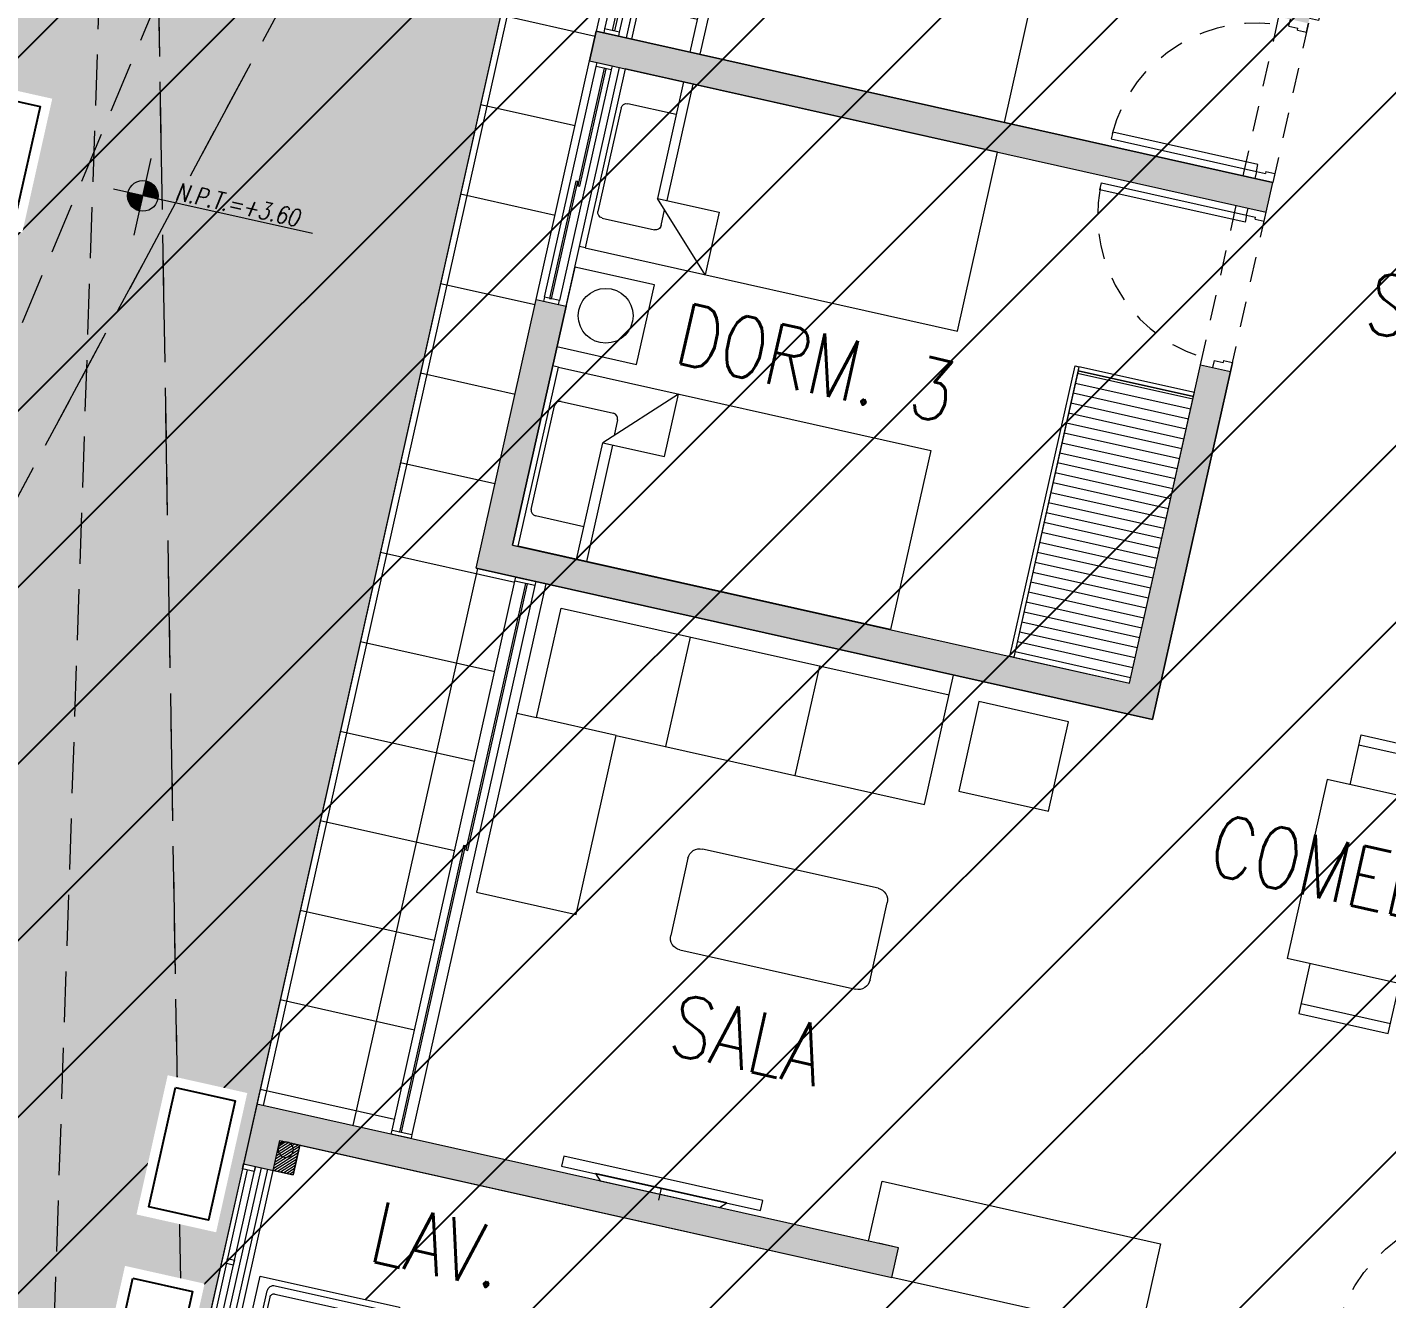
# Model space of a CAD drawing. Header units: inches. Extents: x 0 to 766, y -245 to 236.
# Drawn here: x 204.59 to 211.26, y 109.24 to 115.48 of the extents above; entities that cross this region are included whole.
import ezdxf
from ezdxf.enums import TextEntityAlignment as Align

# ---------------------------------------------------------------- set-up
doc = ezdxf.new("R2010")
doc.units = ezdxf.units.IN
doc.header["$MEASUREMENT"] = 0
doc.set_wipeout_variables(frame=1)
for name, pattern in [('1P$0$HIDDEN', [0.375, 0.25, -0.125]), ('CONTINUO', [0]), ('HIDDEN', [0.375, 0.25, -0.125]), ('TC_P1$0$HIDDEN2', [0.1875, 0.125, -0.0625])]:
    doc.linetypes.add(name, pattern=pattern)
for name, color, linetype, lineweight in [('000 SOS 911 EQUIPOS', 5, 'Continuous', 25), ('1P$0$A-HATCH', 251, 'Continuous', 9), ('1P$0$A-PROYECCIONES', 251, '1P$0$HIDDEN', 9), ('A-PROYECCIONES', 251, 'HIDDEN', 9), ('A-TEXTO-INDICACIONES', 251, 'Continuous', 9), ('DLP_MURO BAJO', 251, 'Continuous', 9), ('DLP_TEXTO AMBIENTE', 251, 'Continuous', 9), ('DLP_VERDE', 251, 'Continuous', 9), ('TC_P1$0$DLP_EQUIPAMIENTO', 251, 'Continuous', 9), ('TC_P1$0$DLP_ESTRUCTURAS', 251, 'Continuous', 9), ('TC_P1$0$DLP_HATCH', 251, 'Continuous', 9), ('TC_P1$0$DLP_MOBILIARIO', 251, 'Continuous', 9), ('TC_P1$0$DLP_MOBILIARIO FIJO', 251, 'Continuous', 9), ('TC_P1$0$DLP_MURO BAJO', 251, 'Continuous', 9), ('TC_P1$0$DLP_MUROS', 251, 'Continuous', 9), ('TC_P1$0$DLP_PROYECCIONES', 251, 'TC_P1$0$HIDDEN2', 9)]:
    doc.layers.add(name, color=color, linetype=linetype, lineweight=lineweight)
doc.styles.add('R100-200', font='romans.shx', dxfattribs={"width": 0.8, "height": 0.3})
doc.styles.add('R80', font='romans.shx', dxfattribs={"width": 0.8, "oblique": 15, "height": 0.1})
doc.styles.add('R80-200', font='romans.shx', dxfattribs={"width": 0.8, "oblique": 10, "height": 0.2})

# ---------------------------------------------------------------- blocks, each defined once
blk = doc.blocks.new('base general')
at = {"layer": 'DLP_VERDE'}
h = blk.add_hatch(dxfattribs=at)
h.set_pattern_fill('AR-SAND', color=251, scale=0.0035, angle=215)
h.set_pattern_definition([(252.5, (0, 0), (0.1028379, -0.13710426), [0, -0.135128, 0, -0.15113, 0, -0.1444625]), (222.5, (0, 0), (0.0150241, -0.29575865), [0, -0.072898, 0, -0.121793, 0, -0.0466725]), (182.5, (0.08957, 0.06272), (-0.22649154, -0.15920515), [0, -0.04445, 0, -0.16002, 0, -0.208915]), (172.5, (0.08957, 0.06272), (-0.1741606, -0.2171998), [0, -0.022225, 0, -0.104902, 0, -0.120015])])
h.paths.add_polyline_path([(-22.3314, 37.5608), (-19.6227, 49.6613), (-16.6953, 49.0061), (-19.4039, 36.9055)])
at = {"layer": 'A-PROYECCIONES', "color": 251}
for p, q in [((-19.4039, 36.9055), (-19.6224, 49.6613)), ((-16.2341, 48.9028, 0), (-22.3314, 37.5608))]:
    blk.add_line(p, q, dxfattribs=at)
at = {"layer": 'DLP_MURO BAJO', "color": 251, "ltscale": 0.5}
blk.add_lwpolyline([(-22.3314, 37.5608), (-19.6227, 49.6613), (-16.6953, 49.0061), (-19.4039, 36.9055)], close=True, dxfattribs=at)
blk = doc.blocks.new('TC_P1$0$EST.P1')
at = {"layer": 'TC_P1$0$DLP_ESTRUCTURAS'}
h = blk.add_hatch(color=8, dxfattribs=at)
h.dxf.hatch_style = 1
h.paths.add_polyline_path([(9.15, 0.06), (9.15, 6.125), (10.65, 6.125), (10.65, 5.375), (10.8, 5.375), (10.8, 6.325), (9, 6.325), (9, 5.45), (7.5, 5.45), (7.5, 5.95), (7.35, 5.95), (7.35, 5.25), (9, 5.25), (9, 0.06)])
h.paths.add_polyline_path([(30.25, 10.125), (28.65, 10.125), (28.65, 13.225), (29.85, 13.225), (29.85, 13.375), (28.5, 13.375), (28.5, 9.975), (30.25, 9.975)])
h.paths.add_polyline_path([(31.05, 13.375), (31.2, 13.375), (31.2, 9.975), (31.05, 9.975)])
h.paths.add_polyline_path([(36.55, 13.85), (36.85, 13.85), (36.85, 13.7), (36.7, 13.7), (36.7, 10.625), (36.55, 10.625)])
h.paths.add_polyline_path([(33.6, 13.225), (33.6, 10.125), (32, 10.125), (32, 9.975), (33.75, 9.975), (33.75, 13.375), (32.4, 13.375), (32.4, 13.225)])
h.paths.add_polyline_path([(42.85, 13.7), (43.45, 13.7), (43.45, 13.85), (42.7, 13.85), (42.7, 10.45), (43.85, 10.45), (43.85, 10.6), (42.85, 10.6)])
h.paths.add_polyline_path([(44.65, 13.85), (44.65, 10.45), (44.8, 10.45), (44.8, 13.85)])
h.paths.add_polyline_path([(45.6, 10.6), (47.2, 10.6), (47.2, 13.7), (46, 13.7), (46, 13.85), (47.35, 13.85), (47.35, 10.45), (45.6, 10.45)])
h.paths.add_polyline_path([(42.85, 0.15), (43.45, 0.15), (43.45, 0), (42.7, 0), (42.7, 3.4), (43.85, 3.4), (43.85, 3.25), (42.85, 3.25)])
h.paths.add_polyline_path([(44.65, 0), (44.65, 3.4), (44.8, 3.4), (44.8, 0)])
h.paths.add_polyline_path([(45.6, 3.25), (47.2, 3.25), (47.2, 0.15), (46, 0.15), (46, 0), (47.35, 0), (47.35, 3.4), (45.6, 3.4)])
h.paths.add_polyline_path([(40, 3.5), (39.85, 3.5), (39.85, 0.15), (39.7, 0.15), (39.7, 0), (40, 0)])
h.paths.add_polyline_path([(30.25, 3.725), (28.65, 3.725), (28.65, 0.625), (29.85, 0.625), (29.85, 0.475), (28.5, 0.475), (28.5, 3.875), (30.25, 3.875)])
h.paths.add_polyline_path([(31.05, 0.475), (31.2, 0.475), (31.2, 3.875), (31.05, 3.875)])
h.paths.add_polyline_path([(36.55, 0), (36.85, 0), (36.85, 0.15), (36.7, 0.15), (36.7, 3.225), (36.55, 3.225)])
h.paths.add_polyline_path([(33.6, 0.625), (33.6, 3.725), (32, 3.725), (32, 3.875), (33.75, 3.875), (33.75, 0.475), (32.4, 0.475), (32.4, 0.625)])
h.paths.add_polyline_path([(23.65, 9.025), (23.65, 10.025), (23.5, 10.025), (23.5, 9.025)], flags=17)
h.paths.add_polyline_path([(17.1, 10.125), (18.7, 10.125), (18.7, 13.225), (17.5, 13.225), (17.5, 13.375), (18.85, 13.375), (18.85, 9.975), (17.1, 9.975)])
h.paths.add_polyline_path([(16.3, 13.375), (16.15, 13.375), (16.15, 9.975), (16.3, 9.975)])
h.paths.add_polyline_path([(10.5, 13.85), (10.5, 13.7), (10.65, 13.7), (10.65, 10.625), (10.8, 10.625), (10.8, 13.85)])
h.paths.add_polyline_path([(21.1, 7.525), (11.7, 7.525), (11.7, 7.675), (15.25, 7.675), (15.25, 9.075), (15.45, 9.075), (15.45, 7.675), (17.85, 7.675), (17.85, 8.925), (16.2, 8.925), (16.2, 9.075), (18, 9.075), (18, 7.675), (21.1, 7.675)])
h.paths.add_polyline_path([(13.75, 13.225), (13.75, 10.125), (15.35, 10.125), (15.35, 9.975), (13.6, 9.975), (13.6, 13.375), (14.95, 13.375), (14.95, 13.225)])
h.paths.add_polyline_path([(9, 8.6), (7.35, 8.6), (7.35, 7.9), (7.5, 7.9), (7.5, 8.4), (9, 8.4), (9, 7.525), (10.8, 7.525), (10.8, 8.475), (10.65, 8.475), (10.65, 7.725), (9.15, 7.725), (9.15, 13.79), (9, 13.79)])
h.paths.add_polyline_path([(4.5, 13.7), (3.9, 13.7), (3.9, 13.85), (4.65, 13.85), (4.65, 10.45), (3.5, 10.45), (3.5, 10.6), (4.5, 10.6)])
h.paths.add_polyline_path([(2.7, 13.85), (2.7, 10.45), (2.55, 10.45), (2.55, 13.85)])
h.paths.add_polyline_path([(1.75, 10.6), (0.15, 10.6), (0.15, 13.7), (1.35, 13.7), (1.35, 13.85), (0, 13.85), (0, 10.45), (1.75, 10.45)])
h.paths.add_polyline_path([(2.7, 0), (2.7, 3.4), (2.55, 3.4), (2.55, 0)])
h.paths.add_polyline_path([(1.75, 3.25), (0.15, 3.25), (0.15, 0.15), (1.35, 0.15), (1.35, 0), (0, 0), (0, 3.4), (1.75, 3.4)])
h.paths.add_polyline_path([(7.35, 3.5), (7.5, 3.5), (7.5, 0.15), (7.65, 0.15), (7.65, 0), (7.35, 0)])
h.paths.add_polyline_path([(17.1, 3.725), (18.7, 3.725), (18.7, 0.625), (17.5, 0.625), (17.5, 0.475), (18.85, 0.475), (18.85, 3.875), (17.1, 3.875)])
h.paths.add_polyline_path([(16.3, 0.475), (16.15, 0.475), (16.15, 3.875), (16.3, 3.875)])
h.paths.add_polyline_path([(10.8, 0), (10.5, 0), (10.5, 0.15), (10.65, 0.15), (10.65, 3.225), (10.8, 3.225)])
h.paths.add_polyline_path([(13.75, 0.625), (13.75, 3.725), (15.35, 3.725), (15.35, 3.875), (13.6, 3.875), (13.6, 0.475), (14.95, 0.475), (14.95, 0.625)])
h.paths.add_polyline_path([(38.35, 6.325), (36.55, 6.325), (36.55, 5.375), (36.7, 5.375), (36.7, 6.125), (38.2, 6.125), (38.2, 0.06), (38.35, 0.06), (38.35, 5.25), (40, 5.25), (40, 5.95), (39.85, 5.95), (39.85, 5.45), (38.35, 5.45)])
h.paths.add_polyline_path([(4.65, 0), (4.65, 3.4), (3.5, 3.4), (3.5, 3.25), (4.5, 3.25), (4.5, 0.15), (3.9, 0.15), (3.9, 0)])
h.paths.add_polyline_path([(1.7468, 8.35), (1.6, 8.35), (1.6, 9.55), (3.75, 9.55), (3.75, 9.4), (1.75, 9.4), (1.75, 8.35)], flags=17)
h.paths.add_polyline_path([(1.7468, 5.5), (1.6, 5.5), (1.6, 4.3), (3.75, 4.3), (3.75, 4.45), (1.75, 4.45), (1.75, 5.5)], flags=17)
h.paths.add_polyline_path([(7.5001, 7), (4.65, 7), (4.65, 9.55), (4.5, 9.55), (4.5, 7), (1.75, 7), (1.75, 7.6), (1.6, 7.6), (1.6, 7), (-1.2, 7), (-1.2, 11.05), (-1.35, 11.05), (-1.35, 2.8), (-1.2, 2.8), (-1.2, 6.85), (1.6, 6.85), (1.6, 6.25), (1.75, 6.25), (1.75, 6.85), (4.5, 6.85), (4.5, 4.3), (4.65, 4.3), (4.65, 6.85), (7.5001, 6.85)])
h.paths.add_polyline_path([(25.8, 6.175), (29.35, 6.175), (29.35, 4.775), (31.15, 4.775), (31.15, 4.925), (29.5, 4.925), (29.5, 6.175), (31.9, 6.175), (31.9, 4.775), (32.1, 4.775), (32.1, 6.175), (35.65, 6.175), (35.65, 6.325), (25.65, 6.325), (25.65, 0.475), (26.5, 0.475), (26.5, 0.625), (25.8, 0.625), (25.8, 4.775), (27.65, 4.775), (27.65, 4.925), (25.8, 4.925)])
h.paths.add_polyline_path([(22.7, 1.025), (25.35, 1.025), (25.35, 3.675), (23, 3.675), (23, 4.225), (22.7, 4.225), (22.7, 4.375), (23.15, 4.375), (23.15, 3.825), (25.35, 3.825), (25.35, 6.325), (25.5, 6.325), (25.5, 0.875), (22.7, 0.875)])
h.paths.add_polyline_path([(21.7, 0.475), (20.85, 0.475), (20.85, 0.625), (21.55, 0.625), (21.55, 4.775), (19.7, 4.775), (19.7, 4.925), (21.55, 4.925), (21.55, 6.175), (18, 6.175), (18, 4.775), (16.2, 4.775), (16.2, 4.925), (17.85, 4.925), (17.85, 6.175), (15.45, 6.175), (15.45, 4.775), (15.25, 4.775), (15.25, 6.175), (11.7, 6.175), (11.7, 6.325), (21.7, 6.325)])
h.paths.add_polyline_path([(7.35, 13.85), (7.35, 10.35), (7.5, 10.35), (7.5, 13.7), (7.65, 13.7), (7.65, 13.85)])
h.paths.add_polyline_path([(21.35, 8.925), (21.55, 8.925), (21.55, 7.525), (23.65, 7.525), (23.65, 8.125), (23.5, 8.125), (23.5, 7.675), (21.7, 7.675), (21.7, 11.375), (23.5, 11.375), (23.5, 10.925), (23.65, 10.925), (23.65, 11.575), (21.7, 11.575), (21.7, 13.375), (20.85, 13.375), (20.85, 13.225), (21.55, 13.225), (21.55, 9.075), (19.3, 9.075), (19.3, 8.925), (21.45, 8.925)])
h.paths.add_polyline_path([(38.35, 13.79), (38.35, 8.6), (40, 8.6), (40, 7.9), (39.85, 7.9), (39.85, 8.4), (38.35, 8.4), (38.35, 7.525), (36.55, 7.525), (36.55, 8.475), (36.7, 8.475), (36.7, 7.725), (38.2, 7.725), (38.2, 13.79)])
h.paths.add_polyline_path([(45.75, 7), (48.55, 7), (48.55, 11.05), (48.7, 11.05), (48.7, 2.8), (48.55, 2.8), (48.55, 6.85), (45.75, 6.85), (45.75, 6.25), (45.6, 6.25), (45.6, 6.85), (42.85, 6.85), (42.85, 4.3), (42.7, 4.3), (42.7, 6.85), (39.8499, 6.85), (39.8499, 7), (42.7, 7), (42.7, 9.55), (42.85, 9.55), (42.85, 7), (45.6, 7), (45.6, 7.6), (45.75, 7.6)])
h.paths.add_polyline_path([(40, 13.85), (39.7, 13.85), (39.7, 13.7), (39.85, 13.7), (39.85, 10.35), (40, 10.35)])
h.paths.add_polyline_path([(45.6032, 8.35), (45.75, 8.35), (45.75, 9.55), (43.6, 9.55), (43.6, 9.4), (45.6, 9.4), (45.6, 8.35)], flags=17)
h.paths.add_polyline_path([(45.6032, 5.5), (45.75, 5.5), (45.75, 4.3), (43.6, 4.3), (43.6, 4.45), (45.6, 4.45), (45.6, 5.5)], flags=17)
h.paths.add_polyline_path([(25.35, 7.525), (25.5, 7.525), (25.5, 11.575), (25.35, 11.575)])
h.paths.add_polyline_path([(25.8, 8.925), (28.05, 8.925), (28.05, 9.075), (25.8, 9.075), (25.8, 13.225), (26.5, 13.225), (26.5, 13.375), (25.65, 13.375), (25.65, 7.525), (25.8, 7.525)])
h.paths.add_polyline_path([(26.25, 7.675), (26.25, 7.525), (35.65, 7.525), (35.65, 7.675), (32.1, 7.675), (32.1, 9.075), (31.9, 9.075), (31.9, 7.675), (29.5, 7.675), (29.5, 8.925), (31.15, 8.925), (31.15, 9.075), (29.35, 9.075), (29.35, 7.675)])
for points in [[(31.05, 0.475), (31.2, 0.475), (31.2, 3.875), (31.05, 3.875)], [(33.6, 0.625), (33.6, 3.725), (32, 3.725), (32, 3.875), (33.75, 3.875), (33.75, 0.475), (32.4, 0.475), (32.4, 0.625)], [(36.55, 0), (36.85, 0), (36.85, 0.15), (36.7, 0.15), (36.7, 3.225), (36.55, 3.225)]]:
    blk.add_lwpolyline(points, close=True)
blk = doc.blocks.new('*U97')
for p, q in [((0.01, 0.855), (0.01, 0.9)), ((0.1, 0.865), (0.1, 0.9)), ((0.055, 0.855), (0.01, 0.855)), ((0.1, 0.865), (0.055, 0.865)), ((0.055, 0.855), (0.055, 0.865)), ((0.055, 0.045), (0.01, 0.045)), ((0.01, 0.045), (0.01, 0)), ((0.055, 0.045), (0.055, 0.035)), ((0.1, 0.035), (0.055, 0.035)), ((0.1, 0.035), (0.1, 0))]:
    blk.add_line(p, q)
blk.add_lwpolyline([(0.93, 0.07), (0.93, 0.035), (0.1, 0.035), (0.1, 0.07)], close=True)
at = {"color": 7, "linetype": 'TC_P1$0$HIDDEN2'}
blk.add_arc((0.0995, 0.0339), 0.8311, 2.23015, 89.96723, dxfattribs=at)
blk = doc.blocks.new('TC_P1$0$SOFA SEC')
for p, q in [((0, 0.65), (0.1, 0.65)), ((0.1, 0.65), (0.1, 0.1)), ((0.5, 0.65), (0.1, 0.65)), ((0.75, 0.65), (0.75, 0.1)), ((1.4, 0.65), (1.4, 0.1)), ((0.1, 0.1), (2.05, 0.1))]:
    blk.add_line(p, q)
blk.add_lwpolyline([(0.5, 1.55), (0.5, 0.65), (2.05, 0.65), (2.05, 0), (0, 0), (0, 1.55)], close=True)
blk = doc.blocks.new('TC_P1$0$MESA CENTRO')
for p, q in [((-0.1937, 0), (0.1937, 0)), ((-0.2537, -0.9421), (-0.2537, -0.06)), ((0.2537, -0.06), (0.2537, -0.9421)), ((0.1937, -1.0021), (-0.1937, -1.0021))]:
    blk.add_line(p, q)
for centre, start, end in [((-0.1937, -0.06), 90, 180), ((0.1937, -0.06), 0, 90), ((-0.1937, -0.9421), 180, 270), ((0.1937, -0.9421), 270, 0)]:
    blk.add_arc(centre, 0.06, start, end)
blk = doc.blocks.new('TC_P1$0$A$C72FD42DB')
for p, q in [((0.3255, 1.4, 0), (1.2255, 1.4, 0)), ((0.3255, 0), (0.3255, 1.4, 0)), ((1.2255, 0), (1.2255, 1.4, 0)), ((0.3255, 0), (1.2255, 0))]:
    blk.add_line(p, q)
for points in [[(0.3255, 1.285), (0.0755, 1.285), (0.0755, 0.835), (0.3255, 0.835)], [(0.1255, 1.285), (0.1255, 0.835)], [(1.2255, 1.285), (1.4755, 1.285), (1.4755, 0.835), (1.2255, 0.835)], [(1.4255, 1.285), (1.4255, 0.835)], [(0.3255, 0.125), (0.0755, 0.125), (0.0755, 0.575), (0.3255, 0.575)], [(0.1255, 0.125), (0.1255, 0.575)], [(1.2255, 0.125), (1.4755, 0.125), (1.4755, 0.575), (1.2255, 0.575)], [(1.4255, 0.125), (1.4255, 0.575)]]:
    blk.add_lwpolyline(points)
blk = doc.blocks.new('TC_P1$0$A$C4BFA03A9')
for points in [[(0.06, -0.5), (0.11, -0.5), (0.11, 0.5), (0.06, 0.5)], [(0.03, -0.3), (0.06, -0.33), (0.06, 0.33), (0.03, 0.3)]]:
    blk.add_lwpolyline(points, close=True)
at = {"layer": 'TC_P1$0$DLP_PROYECCIONES', "ltscale": 0.15}
blk.add_line((0.06, 0), (0, 0), dxfattribs=at)
blk = doc.blocks.new('TC_P1$0$1 PLAZA')
for p, q in [((-0.2592, -0.0513), (0.2619, -0.0513)), ((-0.2859, -0.3221), (-0.2859, -0.0781)), ((0.2887, -0.0781), (0.2887, -0.3415)), ((-0.45, -0.3221), (0.1356, -0.3221)), ((0.45, -0.6318), (0.1356, -0.3221)), ((0.1356, -0.3221), (0.1356, -0.6318)), ((0.1356, -0.371), (-0.45, -0.371)), ((0.2619, -0.3683), (0.1825, -0.3683)), ((0.1356, -0.6318), (0.45, -0.6318))]:
    blk.add_line(p, q)
at = {"extrusion": (4.49068e-08, -3.60286e-08, 1), "elevation": 0}
blk.add_lwpolyline([(-0.45, -0.0287), (0.45, -0.0287), (0.45, 0), (-0.45, 0)], close=True, dxfattribs=at)
blk.add_lwpolyline([(-0.45, -1.9), (-0.45, -0.0287), (0.45, -0.0287), (0.45, -1.9)], close=True)
for centre, start, end in [((-0.2592, -0.0781), 90, 180), ((0.2619, -0.0781), 0, 90), ((0.2619, -0.3415), 270, 0)]:
    blk.add_arc(centre, 0.0267, start, end)
blk = doc.blocks.new('TC_P1$0$VELADOR')
blk.add_lwpolyline([(0, 0.4), (0, 0), (0.4, 0), (0.4, 0.4)], close=True)
blk.add_circle((0.2, 0.2), 0.1344)
blk = doc.blocks.new('*U96')
for p, q in [((0.01, 0.755), (0.01, 0.8)), ((0.055, 0.755), (0.01, 0.755)), ((0.1, 0.765), (0.055, 0.765)), ((0.055, 0.755), (0.055, 0.765)), ((0.1, 0.765), (0.1, 0.8)), ((0.055, 0.045), (0.01, 0.045)), ((0.01, 0.045), (0.01, 0)), ((0.055, 0.045), (0.055, 0.035)), ((0.1, 0.035), (0.055, 0.035)), ((0.1, 0.035), (0.1, 0))]:
    blk.add_line(p, q)
blk.add_lwpolyline([(0.83, 0.07), (0.83, 0.035), (0.1, 0.035), (0.1, 0.07)], close=True)
at = {"color": 7, "linetype": 'TC_P1$0$HIDDEN2'}
blk.add_arc((0.0996, 0.034), 0.731, 2.23015, 89.96723, dxfattribs=at)
blk = doc.blocks.new('TC_P1$0$VP.120')
at = {"layer": 'TC_P1$0$DLP_MOBILIARIO FIJO', "color": 251}
for p, q in [((0.02, -0.0375), (1.18, -0.0375)), ((1.18, -0.1125), (0.02, -0.1125))]:
    blk.add_line(p, q, dxfattribs=at)
at = {"layer": 'TC_P1$0$DLP_MOBILIARIO FIJO', "color": 6}
for points in [[(0, -0.1125), (0.02, -0.1125), (0.02, -0.0375), (0, -0.0375)], [(1.2, -0.1125), (1.18, -0.1125), (1.18, -0.0375), (1.2, -0.0375)]]:
    blk.add_lwpolyline(points, close=True, dxfattribs=at)
at = {"layer": 'TC_P1$0$DLP_MOBILIARIO FIJO', "elevation": 0}
for points in [[(0.61, -0.0625), (0.02, -0.0625), (0.02, -0.0725), (0.61, -0.0725)], [(0.59, -0.0875), (1.18, -0.0875), (1.18, -0.0775), (0.59, -0.0775)]]:
    blk.add_lwpolyline(points, close=True, dxfattribs=at)
at = {"layer": 'TC_P1$0$DLP_MURO BAJO'}
for p, q in [((0, 0), (1.2, 0)), ((0, -0.15), (1.2, -0.15))]:
    blk.add_line(p, q, dxfattribs=at)
blk = doc.blocks.new('TC_P1$0$LAV-SEC')
blk.add_wipeout([(-0.35, 0), (-0.35, -0.73), (0.35, -0.73), (0.35, 0)])
blk.add_line((0.35, -0.13), (-0.35, -0.13))
blk.add_lwpolyline([(0.35, 0), (-0.35, 0), (-0.35, -0.73), (0.35, -0.73)], close=True)
at = {"color": 251}
for points in [[(0.27, -0.02), (-0.27, -0.02, 0.414214), (-0.28, -0.03), (-0.28, -0.09, 0.414214), (-0.27, -0.1), (0.27, -0.1, 0.414214), (0.28, -0.09), (0.28, -0.03, 0.414214)], [(0.28, -0.24), (-0.28, -0.24), (-0.28, -0.64, 0.414214), (-0.26, -0.66), (0.26, -0.66, 0.414214), (0.28, -0.64)]]:
    blk.add_lwpolyline(points, format="xyb", close=True, dxfattribs=at)
blk.add_lwpolyline([(-0.3, -0.6677, 0.414214), (-0.2677, -0.7), (0.2677, -0.7, 0.414214), (0.3, -0.6677), (0.3, -0.2023, 0.414214), (0.2677, -0.17), (-0.2677, -0.17, 0.414214), (-0.3, -0.2023)], format="xyb", close=True)
blk = doc.blocks.new('TC_P1$0$DPTO 75_1P')
at = {"layer": 'TC_P1$0$DLP_HATCH'}
h = blk.add_hatch(dxfattribs=at)
h.set_pattern_fill('ANSI31', color=256, scale=0.0035, angle=180)
h.set_pattern_definition([(225, (-12.150002, 0.675042), (0.007857724, -0.007857724), [])])
h.paths.add_polyline_path([(-0.15, -6.075), (-0.3, -6.075), (-0.3, -6.175), (-0.15, -6.175)])
at = {"layer": 'TC_P1$0$DLP_MOBILIARIO FIJO'}
h = blk.add_hatch(dxfattribs=at)
h.set_pattern_fill('_USER', color=8, scale=0.05, angle=450, pattern_type=0)
h.set_pattern_definition([(90, (10525.552127, 3568.65398), (-0.05, 2e-17), [])])
h.paths.add_polyline_path([(2.95, -2.6), (4.39, -2.6), (4.39, -3.18), (2.95, -3.18)])
at = {"layer": 'TC_P1$0$DLP_EQUIPAMIENTO', "elevation": 0}
blk.add_lwpolyline([(-0.3, -6.205), (-1.65, -6.205), (-1.65, -6.235), (-0.3, -6.235)], close=True, dxfattribs=at)
at = {"layer": 'TC_P1$0$DLP_HATCH', "elevation": 0}
blk.add_lwpolyline([(-0.15, -6.075), (-0.3, -6.075), (-0.3, -6.175), (-0.15, -6.175)], close=True, dxfattribs=at)
at = {"layer": 'TC_P1$0$DLP_MOBILIARIO'}
for p, q in [((-0.325, -6.3, 0), (-1.7125, -6.3, 0)), ((-0.325, -6.325, 0), (-1.7125, -6.325, 0))]:
    blk.add_line(p, q, dxfattribs=at)
at = {"layer": 'TC_P1$0$DLP_MOBILIARIO', "elevation": 0}
for points in [[(2.25, -3.3), (2.25, -2.85), (2.7, -2.85), (2.7, -3.3)], [(-0.7708, -6.265), (-0.7958, -6.265), (-0.7958, -6.3), (-0.7708, -6.3)], [(-0.3, -6.265), (-0.325, -6.265), (-0.325, -6.325), (-0.3, -6.325)]]:
    blk.add_lwpolyline(points, close=True, dxfattribs=at)
at = {"layer": 'TC_P1$0$DLP_MOBILIARIO FIJO', "color": 251}
for p, q in [((2.78, -5.55, 0), (0.02, -5.55, 0)), ((0.02, -5.65, 0), (2.78, -5.65, 0))]:
    blk.add_line(p, q, dxfattribs=at)
at = {"layer": 'TC_P1$0$DLP_MOBILIARIO FIJO', "color": 8, "elevation": 0}
blk.add_lwpolyline([(2.95, -2.6), (4.39, -2.6), (4.39, -3.18), (2.95, -3.18)], close=True, dxfattribs=at)
at = {"layer": 'TC_P1$0$DLP_MOBILIARIO FIJO', "elevation": 0}
for points in [[(4.39, -2.6), (4.41, -2.6), (4.41, -3.18), (4.39, -3.18)], [(4.41, -3.2), (4.41, -3.18), (2.95, -3.18), (2.95, -3.2)], [(1.44, -5.5875), (2.78, -5.5875), (2.78, -5.5975), (1.44, -5.5975)], [(1.46, -5.6125), (0.02, -5.6125), (0.02, -5.6025), (1.46, -5.6025)]]:
    blk.add_lwpolyline(points, close=True, dxfattribs=at)
at = {"layer": 'TC_P1$0$DLP_MOBILIARIO FIJO', "color": 6, "elevation": 0}
for points in [[(0.02, -5.55), (0, -5.55), (0, -5.65), (0.02, -5.65)], [(2.8, -5.55), (2.78, -5.55), (2.78, -5.65), (2.8, -5.65)]]:
    blk.add_lwpolyline(points, close=True, dxfattribs=at)
at = {"layer": 'TC_P1$0$DLP_MURO BAJO'}
for p, q in [((-1.65, -6.175, 0), (-0.3, -6.175, 0)), ((-1.65, -6.265, 0), (-0.3, -6.265, 0))]:
    blk.add_line(p, q, dxfattribs=at)
at = {"layer": 'TC_P1$0$DLP_MURO BAJO', "elevation": 0}
blk.add_lwpolyline([(0, -3.25), (0.3, -3.25), (0.3, -1.85), (-0.15, -1.85), (-0.15, -3.1), (0, -3.1), (0, -3.2)], dxfattribs=at)
at = {"layer": 'TC_P1$0$DLP_MURO BAJO'}
blk.add_circle((-0.1875, -6.1375, 0), 0.0375, dxfattribs=at)
at = {"layer": 'TC_P1$0$DLP_MUROS'}
for p, q in [((2.8, -5.85, 0), (2.8, -2.45, 0)), ((2.8, -2.45, 0), (4.55, -2.45, 0)), ((4.55, -2.6, 0), (4.55, -2.45, 0)), ((5.35, -5.85, 0), (5.35, -2.45, 0)), ((5.35, -2.45, 0), (5.5, -2.45, 0)), ((5.5, -5.85, 0), (5.5, -2.45, 0)), ((2.95, -5.7, 0), (2.95, -2.6, 0)), ((2.95, -2.6, 0), (4.55, -2.6, 0)), ((-0.15, -3.1, 0), (0, -3.1, 0)), ((-0.15, -6.075, 0), (-0.15, -3.1, 0)), ((0, -3.1, 0), (0, -6.325, 0)), ((2.95, -5.7, 0), (4.15, -5.7, 0)), ((4.15, -5.85, 0), (4.15, -5.7, 0)), ((2.8, -5.85, 0), (4.15, -5.85, 0)), ((5.35, -5.85, 0), (5.5, -5.85, 0)), ((-0.3, -6.075, 0), (-0.15, -6.075, 0)), ((-0.3, -6.325, 0), (-0.3, -6.075, 0)), ((0, -6.325, 0), (-0.3, -6.325, 0))]:
    blk.add_line(p, q, dxfattribs=at)
at = {"layer": 'TC_P1$0$DLP_PROYECCIONES'}
for p, q in [((4.55, -2.45, 0), (5.35, -2.45, 0)), ((6.3, -2.45, 0), (5.5, -2.45, 0)), ((4.55, -2.6, 0), (5.35, -2.6, 0)), ((6.3, -2.6, 0), (5.5, -2.6, 0))]:
    blk.add_line(p, q, dxfattribs=at)
at = {"xscale": -1, "rotation": 180}
blk.add_blockref('TC_P1$0$VP.120', (4.15, -5.85, 0), dxfattribs=at)
at = {"rotation": 180}
blk.add_blockref('TC_P1$0$VP.120', (6.7, -5.85, 0), dxfattribs=at)
at = {"layer": 'TC_P1$0$DLP_EQUIPAMIENTO', "rotation": 90}
blk.add_blockref('TC_P1$0$LAV-SEC', (-1.55, -5.775, 0), dxfattribs=at)
at = {"layer": 'TC_P1$0$DLP_MOBILIARIO'}
for name, p, rotation in [('*U97', (0, 0.01, 0), 270), ('TC_P1$0$A$C72FD42DB', (3.0255, -0.15, 0), 180), ('*U96', (5.5, -2.44, 0), 270), ('TC_P1$0$SOFA SEC', (2.8, -5.5, 0), 89.99956714789805), ('TC_P1$0$MESA CENTRO', (1.4447, -3.5229, 0), 359.9999774208889)]:
    blk.add_blockref(name, p, dxfattribs=dict(at, rotation=rotation))
for name, p, xscale, rotation in [('*U97', (6.315, -1.55, 0), -1, 180), ('*U96', (5.35, -2.44, 0), -1.000000000000002, 90), ('TC_P1$0$A$C4BFA03A9', (-0.03, -4.3, 0), -1, 180)]:
    blk.add_blockref(name, p, dxfattribs=dict(at, xscale=xscale, rotation=rotation))
at = {"layer": 'TC_P1$0$DLP_MOBILIARIO', "extrusion": (4.49068e-08, 3.60286e-08, -1), "rotation": 180}
for name, p, zscale in [('TC_P1$0$1 PLAZA', (-3.4, -5.7, 0), -1.00000000000001), ('TC_P1$0$1 PLAZA', (-5.95, -5.7, 0), -1.00000000000001), ('TC_P1$0$VELADOR', (-3.9471, -5.3, 0), -1.000000000000008)]:
    blk.add_blockref(name, p, dxfattribs=dict(at, zscale=zscale))
at = {"layer": 'TC_P1$0$DLP_MOBILIARIO', "extrusion": (4.49068e-08, -3.60286e-08, 1), "rotation": 180}
blk.add_blockref('TC_P1$0$1 PLAZA', (4.9, -5.7, 0), dxfattribs=at)
blk = doc.blocks.new('TC_P1')
at = {"layer": 'TC_P1$0$DLP_MURO BAJO', "color": 4, "ltscale": 0.5, "elevation": 0}
blk.add_lwpolyline([(27.1501, -2.8), (27.1501, -2.8), (37.9, -2.7998)], dxfattribs=at)
at = {"layer": 'TC_P1$0$DLP_ESTRUCTURAS'}
blk.add_blockref('TC_P1$0$EST.P1', (1.35, -2.8), dxfattribs=at)
blk.add_blockref('TC_P1$0$EST.P1', (1.35, -2.8), dxfattribs=at)
at = {"xscale": -1}
blk.add_blockref('TC_P1$0$DPTO 75_1P', (37.9, 3.525, 0), dxfattribs=at)
at = {"layer": 'TC_P1$0$DLP_HATCH'}
h = blk.add_hatch(dxfattribs=at)
h.set_pattern_fill('_USER', color=256, scale=0.45, double=1, pattern_type=0)
h.set_pattern_definition([(0, (12.15, -2.3875), (0, 0.45), []), (90, (12.15, -2.3875), (-0.45, 3e-17), [])])
edge = h.paths.add_edge_path()
edge.add_line((27.1502, -2.325), (30.8004, -2.325))
edge.add_line((30.8004, -2.325), (35.1, -2.325))
edge.add_line((35.1, -2.325), (35.1, -2.125))
edge.add_line((35.1, -2.125), (37.9, -2.125))
edge.add_line((37.9, -2.125), (37.9, -2.8))
edge.add_line((37.9, -2.8), (27.1502, -2.7999))
edge.add_line((27.1502, -2.7999), (27.1502, -2.325))
blk = doc.blocks.new('TEXTOS_PG')
at = {"layer": 'DLP_TEXTO AMBIENTE', "style": 'R100-200', "width": 0.8}
for s, p in [('SH. 02', (43.0357, 84.1611, -0.0001)), ('DORM. 3', (39.6529, 84.0051, -0.0001)), ('COMEDOR', (42.2694, 81.4991, -0.0001)), ('SALA', (39.6209, 80.6162, -0.0001)), ('LAV.', (38.1535, 79.5987, -0.0001))]:
    blk.add_text(s, height=0.3, rotation=347.38249, dxfattribs=at).set_placement(p)
blk = doc.blocks.new('SIM NIVEL PLANTA')
at = {"linetype": 'Continuous'}
h = blk.add_hatch(dxfattribs=at)
h.set_pattern_fill('_USER', color=256, scale=0.099996, angle=45, style=0, pattern_type=0)
h.set_pattern_definition([(45, (35396.10581, 26516.4892), (-0.0707080889, 0.0707080889), [])])
h.paths.add_polyline_path([(-17.03, 0), (-15.53, 0, 0.409209), (-17.03, 1.47)])
h.paths.add_polyline_path([(-18.53, 0, 0.419236), (-17.03, -1.53), (-17.03, 0)])
for p, q in [((-17.03, -3.97), (-17.03, 3.72)), ((0, 0), (-20, 0))]:
    blk.add_line(p, q)
blk.add_circle((-17.03, -0.03), 1.5, dxfattribs=at)
at = {"style": 'R80'}
blk.add_attdef('N.P.T.+0.00', text='', height=2.03, dxfattribs=at).set_placement((-7.77, 2.01), align=Align.MIDDLE_CENTER)
blk = doc.blocks.new('b1')
at = {"color": 8}
blk.add_wipeout([(0, -0.4), (0, 0), (0.7, 0), (0.7, -0.4)], dxfattribs=at)
blk.add_lwpolyline([(0.05, -0.35), (0.05, -0.05), (0.65, -0.05), (0.65, -0.35)], close=True, dxfattribs=at)
blk = doc.blocks.new('b4')
at = {"color": 8}
blk.add_wipeout([(0.6732, -0.7), (0, -0.7), (0, 0), (0.6732, 0)], dxfattribs=at)
blk.add_lwpolyline([(0.6232, -0.65), (0.05, -0.65), (0.05, -0.05), (0.6232, -0.05)], close=True, dxfattribs=at)
blk = doc.blocks.new('IISS P1')
for p in [(36.5074, -13.9), (37.4658, -13.9)]:
    blk.add_blockref('b1', p)
at = {"linetype": 'CONTINUO'}
blk.add_blockref('b4', (31.9567, -15.8988, 0), dxfattribs=at)
at = {"color": 8}
blk.add_wipeout([(25.8002, -16.5998), (38.2002, -16.5998), (38.2002, -16.8498), (25.8002, -16.8498)], dxfattribs=at).translate(0, 0, 0)

msp = doc.modelspace()

# ---------------------------------------------------------------- hatches: boundary and pattern name
at = {"layer": '000 SOS 911 EQUIPOS'}
h = msp.add_hatch(dxfattribs=at)
h.set_pattern_fill('ANSI31', color=4, scale=4.9)
h.paths.add_polyline_path([(227.5156, 144.1528), (224.7834, 144.7646), (210.8746, 147.8783), (200.5016, 101.5242), (203.6237, 100.8256), (203.3943, 99.8011), (205.1509, 99.4079), (204.8232, 97.9441), (216.581, 95.312)])

# ---------------------------------------------------------------- block references
at = {"color": 251}
msp.add_blockref('base general', (224.7642, 71.6806, 0), dxfattribs=at)

# ---------------------------------------------------------------- next in the draw order: block references
at = {"color": 251, "rotation": 257.3817293912868}
msp.add_blockref('TC_P1', (216.7324, 146.5694, 0), dxfattribs=at)

# ---------------------------------------------------------------- next in the draw order: linework, layer by layer
at = {"layer": 'A-PROYECCIONES', "color": 251, "ltscale": 2}
for p, q in [((205.3603, 108.5861, 0), (205.1418, 121.3419, 0)), ((208.5301, 120.5834, 0), (202.4328, 109.2414, 0))]:
    msp.add_line(p, q, dxfattribs=at)

# ---------------------------------------------------------------- next in the draw order: block references
at = {"color": 251}
msp.add_blockref('TEXTOS_PG', (168.1063, 29.8306, 0), dxfattribs=at)
at = {"layer": 'A-TEXTO-INDICACIONES', "color": 251}
ref = msp.add_blockref('SIM NIVEL PLANTA', (205.993, 114.4667, 0), dxfattribs=dict(at, xscale=0.05000000000000005, yscale=0.05000000000000005, zscale=0.05000000000000005, rotation=347.3907560878768))
ref.add_attrib('N.P.T.+0.00', 'N.P.T.=+3.60', dxfattribs={"layer": '0', "height": 0.085333, "rotation": 347.39076, "style": 'R80-200', "oblique": 10, "width": 0.8}).set_placement((205.6361, 114.6497, 0), align=Align.TOP_CENTER)

# ---------------------------------------------------------------- next in the draw order: block references
at = {"color": 251, "rotation": 257.382561904665}
msp.add_blockref('IISS P1', (227.2128, 142.84, 0), dxfattribs=at)

# ---------------------------------------------------------------- next in the draw order: hatches: boundary and pattern name
at = {"layer": '1P$0$A-HATCH'}
h = msp.add_hatch(dxfattribs=at)
h.set_pattern_fill('_USER', color=251, scale=0.2, angle=-12.61729, pattern_type=0)
h.set_pattern_definition([(347.3827, (194.951, 113.36082), (0.0436876, 0.1951702), [])])
edge = h.paths.add_edge_path()
edge.add_line((192.5722, 139.3531), (187.1997, 115.3521))
edge.add_line((187.1997, 115.3521), (202.8133, 111.8571))
edge.add_line((202.8133, 111.8571), (208.1858, 135.8581))

# ---------------------------------------------------------------- next in the draw order: linework, layer by layer
at = {"layer": '1P$0$A-PROYECCIONES', "color": 251}
for p, q in [((205.1413, 121.3414, 0), (204.7123, 108.7306, 0)), ((207.421, 120.8311, 0), (202.5519, 109.2142, 0))]:
    msp.add_line(p, q, dxfattribs=at)

# ---------------------------------------------------------------- next in the draw order: block references
at = {"color": 251}
msp.add_blockref('TEXTOS_PG', (168.1063, 29.8306, 0), dxfattribs=at)

doc.saveas('drawing.dxf')
